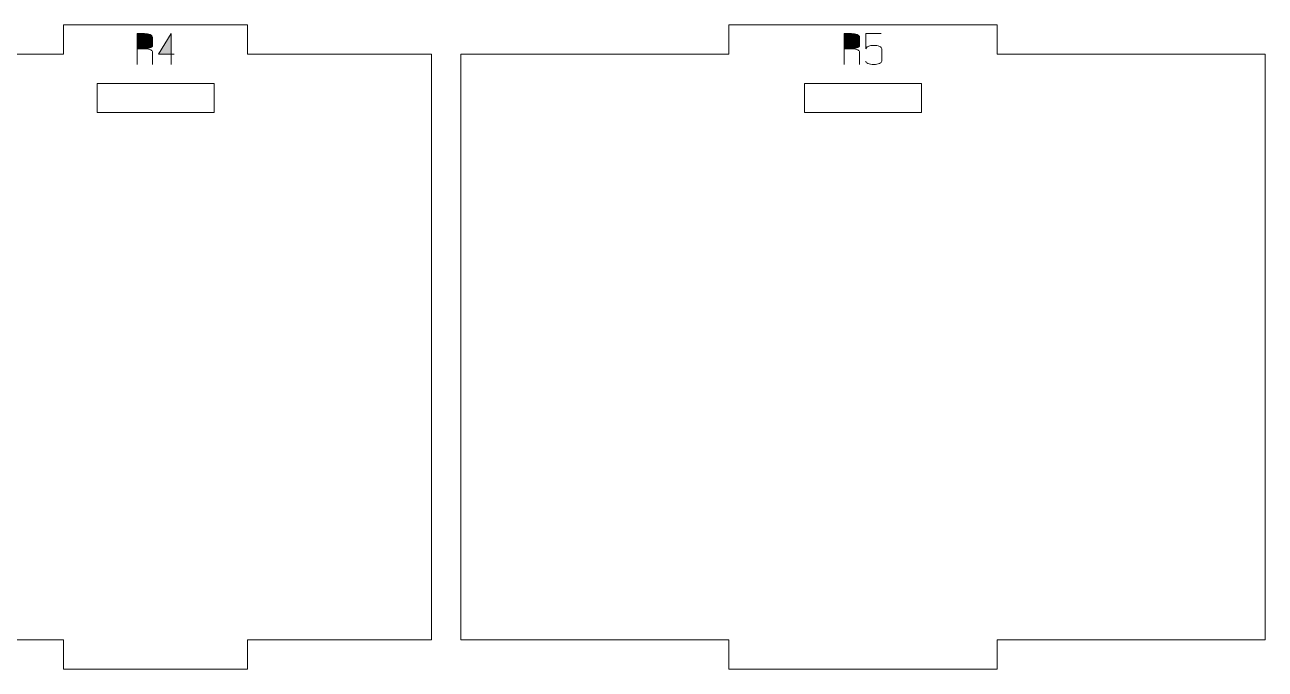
# Model space of a CAD drawing. Header units: centimetres. Extents: x -250 to 250, y -508 to 508.
# Drawn here: x 29.79 to 42.51, y 59.58 to 66.18 of the extents above; entities that cross this region are included whole.
import ezdxf

# ---------------------------------------------------------------- set-up
doc = ezdxf.new("R2010")
doc.units = ezdxf.units.CM
doc.header["$MEASUREMENT"] = 0
doc.layers.add('Capa 1', color=7, linetype='Continuous')

msp = doc.modelspace()

# ---------------------------------------------------------------- hatches: boundary and pattern name
at = {"layer": 'Capa 1', "true_color": 0x3e4095}
h = msp.add_hatch(color=175, dxfattribs=at)
edge = h.paths.add_edge_path()
edge.add_spline(control_points=[(31.0171, 65.93568), (31.04951, 65.93782), (31.07137, 65.94202), (31.08268, 65.94829), (31.094, 65.95456), (31.09965, 65.96167), (31.09965, 65.96962), (31.09965, 65.96962), (31.09965, 66.05538), (31.09965, 66.05538), (31.09965, 66.06516), (31.09163, 66.07349), (31.07558, 66.08037), (31.05952, 66.08725), (31.04003, 66.09069), (31.0171, 66.09069), (31.0171, 66.09069), (30.94235, 66.09069), (30.94235, 66.09069), (30.94235, 66.09069), (30.94235, 65.93568), (30.94235, 65.93568), (30.94235, 65.93568), (31.0171, 65.93568), (31.0171, 65.93568)], knot_values=[0, 0, 0, 0, 0.125, 0.125, 0.125, 0.25, 0.25, 0.25, 0.375, 0.375, 0.375, 0.5, 0.5, 0.5, 0.625, 0.625, 0.625, 0.75, 0.75, 0.75, 0.875, 0.875, 0.875, 1, 1, 1, 1], degree=3, periodic=1)
h = msp.add_hatch(color=175, dxfattribs=at)
edge = h.paths.add_edge_path()
edge.add_spline(control_points=[(30.94235, 65.77425), (30.94235, 65.77425), (30.94235, 66.09069), (30.94235, 66.09069), (30.94235, 66.09069), (31.0171, 66.09069), (31.0171, 66.09069), (31.04003, 66.09069), (31.05952, 66.08725), (31.07558, 66.08037), (31.09163, 66.07349), (31.09965, 66.06516), (31.09965, 66.05538), (31.09965, 66.05538), (31.09965, 65.96962), (31.09965, 65.96962), (31.09965, 65.96167), (31.094, 65.95456), (31.08268, 65.94829), (31.07137, 65.94202), (31.04951, 65.93782), (31.0171, 65.93568), (31.04951, 65.93354), (31.07137, 65.92934), (31.08268, 65.92307), (31.094, 65.9168), (31.09965, 65.90969), (31.09965, 65.90174), (31.09965, 65.90174), (31.09965, 65.77425), (31.09965, 65.77425), (31.09965, 65.77425), (31.09965, 65.90174), (31.09965, 65.90174), (31.09965, 65.90969), (31.094, 65.9168), (31.08268, 65.92307), (31.07137, 65.92934), (31.04951, 65.93354), (31.0171, 65.93568), (31.0171, 65.93568), (30.94235, 65.93568), (30.94235, 65.93568), (30.94235, 65.93568), (30.94235, 65.77425), (30.94235, 65.77425)], knot_values=[0, 0, 0, 0, 0.06666667, 0.06666667, 0.06666667, 0.13333333, 0.13333333, 0.13333333, 0.2, 0.2, 0.2, 0.26666667, 0.26666667, 0.26666667, 0.33333333, 0.33333333, 0.33333333, 0.4, 0.4, 0.4, 0.46666667, 0.46666667, 0.46666667, 0.53333333, 0.53333333, 0.53333333, 0.6, 0.6, 0.6, 0.66666667, 0.66666667, 0.66666667, 0.73333333, 0.73333333, 0.73333333, 0.8, 0.8, 0.8, 0.86666667, 0.86666667, 0.86666667, 0.93333333, 0.93333333, 0.93333333, 1, 1, 1, 1], degree=3, periodic=1)
h = msp.add_hatch(color=175, dxfattribs=at)
edge = h.paths.add_edge_path()
edge.add_spline(control_points=[(31.29227, 65.87881), (31.29227, 65.87881), (31.29227, 66.09115), (31.29227, 66.09115), (31.29227, 66.09115), (31.16248, 65.87881), (31.16248, 65.87881), (31.16248, 65.87881), (31.29227, 65.87881), (31.29227, 65.87881)], knot_values=[0, 0, 0, 0, 0.33333333, 0.33333333, 0.33333333, 0.66666667, 0.66666667, 0.66666667, 1, 1, 1, 1], degree=3, periodic=1)
h = msp.add_hatch(color=175, dxfattribs=at)
edge = h.paths.add_edge_path()
edge.add_spline(control_points=[(31.29227, 65.87881), (31.29227, 65.87881), (31.29227, 65.77425), (31.29227, 65.77425), (31.29227, 65.77425), (31.29227, 65.87881), (31.29227, 65.87881), (31.29227, 65.87881), (31.16248, 65.87881), (31.16248, 65.87881), (31.16248, 65.87881), (31.29227, 66.09115), (31.29227, 66.09115), (31.29227, 66.09115), (31.29227, 65.87881), (31.29227, 65.87881), (31.29227, 65.87881), (31.32208, 65.87881), (31.32208, 65.87881), (31.32208, 65.87881), (31.29227, 65.87881), (31.29227, 65.87881)], knot_values=[0, 0, 0, 0, 0.14285714, 0.14285714, 0.14285714, 0.28571429, 0.28571429, 0.28571429, 0.42857143, 0.42857143, 0.42857143, 0.57142857, 0.57142857, 0.57142857, 0.71428571, 0.71428571, 0.71428571, 0.85714286, 0.85714286, 0.85714286, 1, 1, 1, 1], degree=3, periodic=1)
h = msp.add_hatch(color=175, dxfattribs=at)
edge = h.paths.add_edge_path()
edge.add_spline(control_points=[(38.26713, 65.93568), (38.29954, 65.93782), (38.3214, 65.94202), (38.33271, 65.94829), (38.34403, 65.95456), (38.34968, 65.96167), (38.34968, 65.96962), (38.34968, 65.96962), (38.34968, 66.05538), (38.34968, 66.05538), (38.34968, 66.06516), (38.34166, 66.07349), (38.32561, 66.08037), (38.30955, 66.08725), (38.29006, 66.09069), (38.26713, 66.09069), (38.26713, 66.09069), (38.19238, 66.09069), (38.19238, 66.09069), (38.19238, 66.09069), (38.19238, 65.93568), (38.19238, 65.93568), (38.19238, 65.93568), (38.26713, 65.93568), (38.26713, 65.93568)], knot_values=[0, 0, 0, 0, 0.125, 0.125, 0.125, 0.25, 0.25, 0.25, 0.375, 0.375, 0.375, 0.5, 0.5, 0.5, 0.625, 0.625, 0.625, 0.75, 0.75, 0.75, 0.875, 0.875, 0.875, 1, 1, 1, 1], degree=3, periodic=1)
h = msp.add_hatch(color=175, dxfattribs=at)
edge = h.paths.add_edge_path()
edge.add_spline(control_points=[(38.19238, 65.77425), (38.19238, 65.77425), (38.19238, 66.09069), (38.19238, 66.09069), (38.19238, 66.09069), (38.26713, 66.09069), (38.26713, 66.09069), (38.29006, 66.09069), (38.30955, 66.08725), (38.32561, 66.08037), (38.34166, 66.07349), (38.34968, 66.06516), (38.34968, 66.05538), (38.34968, 66.05538), (38.34968, 65.96962), (38.34968, 65.96962), (38.34968, 65.96167), (38.34403, 65.95456), (38.33271, 65.94829), (38.3214, 65.94202), (38.29954, 65.93782), (38.26713, 65.93568), (38.29954, 65.93354), (38.3214, 65.92934), (38.33271, 65.92307), (38.34403, 65.9168), (38.34968, 65.90969), (38.34968, 65.90174), (38.34968, 65.90174), (38.34968, 65.77425), (38.34968, 65.77425), (38.34968, 65.77425), (38.34968, 65.90174), (38.34968, 65.90174), (38.34968, 65.90969), (38.34403, 65.9168), (38.33271, 65.92307), (38.3214, 65.92934), (38.29954, 65.93354), (38.26713, 65.93568), (38.26713, 65.93568), (38.19238, 65.93568), (38.19238, 65.93568), (38.19238, 65.93568), (38.19238, 65.77425), (38.19238, 65.77425)], knot_values=[0, 0, 0, 0, 0.06666667, 0.06666667, 0.06666667, 0.13333333, 0.13333333, 0.13333333, 0.2, 0.2, 0.2, 0.26666667, 0.26666667, 0.26666667, 0.33333333, 0.33333333, 0.33333333, 0.4, 0.4, 0.4, 0.46666667, 0.46666667, 0.46666667, 0.53333333, 0.53333333, 0.53333333, 0.6, 0.6, 0.6, 0.66666667, 0.66666667, 0.66666667, 0.73333333, 0.73333333, 0.73333333, 0.8, 0.8, 0.8, 0.86666667, 0.86666667, 0.86666667, 0.93333333, 0.93333333, 0.93333333, 1, 1, 1, 1], degree=3, periodic=1)
h = msp.add_hatch(color=175, dxfattribs=at)
edge = h.paths.add_edge_path()
edge.add_spline(control_points=[(38.49506, 65.77425), (38.47152, 65.77425), (38.45187, 65.77769), (38.43613, 65.78457), (38.42038, 65.79145), (38.41251, 65.79978), (38.41251, 65.80956), (38.41251, 65.79978), (38.42038, 65.79145), (38.43613, 65.78457), (38.45187, 65.77769), (38.47152, 65.77425), (38.49506, 65.77425), (38.5186, 65.77425), (38.53825, 65.77769), (38.55399, 65.78457), (38.56974, 65.79145), (38.57761, 65.79978), (38.57761, 65.80956), (38.57761, 65.80956), (38.57761, 65.93522), (38.57761, 65.93522), (38.57761, 65.94501), (38.56974, 65.95334), (38.55399, 65.96022), (38.53825, 65.9671), (38.5186, 65.97054), (38.49506, 65.97054), (38.47366, 65.9687), (38.45715, 65.96625), (38.44553, 65.9632), (38.43391, 65.96014), (38.42291, 65.95081), (38.41251, 65.93522), (38.41251, 65.93522), (38.41251, 66.09069), (38.41251, 66.09069), (38.41251, 66.09069), (38.57211, 66.09069), (38.57211, 66.09069), (38.57211, 66.09069), (38.41251, 66.09069), (38.41251, 66.09069), (38.41251, 66.09069), (38.41251, 65.93522), (38.41251, 65.93522), (38.42291, 65.95081), (38.43391, 65.96014), (38.44553, 65.9632), (38.45715, 65.96625), (38.47366, 65.9687), (38.49506, 65.97054), (38.5186, 65.97054), (38.53825, 65.9671), (38.55399, 65.96022), (38.56974, 65.95334), (38.57761, 65.94501), (38.57761, 65.93522), (38.57761, 65.93522), (38.57761, 65.80956), (38.57761, 65.80956), (38.57761, 65.79978), (38.56974, 65.79145), (38.55399, 65.78457), (38.53825, 65.77769), (38.5186, 65.77425), (38.49506, 65.77425)], knot_values=[0, 0, 0, 0, 0.04545455, 0.04545455, 0.04545455, 0.09090909, 0.09090909, 0.09090909, 0.13636364, 0.13636364, 0.13636364, 0.18181818, 0.18181818, 0.18181818, 0.22727273, 0.22727273, 0.22727273, 0.27272727, 0.27272727, 0.27272727, 0.31818182, 0.31818182, 0.31818182, 0.36363636, 0.36363636, 0.36363636, 0.40909091, 0.40909091, 0.40909091, 0.45454545, 0.45454545, 0.45454545, 0.5, 0.5, 0.5, 0.54545455, 0.54545455, 0.54545455, 0.59090909, 0.59090909, 0.59090909, 0.63636364, 0.63636364, 0.63636364, 0.68181818, 0.68181818, 0.68181818, 0.72727273, 0.72727273, 0.72727273, 0.77272727, 0.77272727, 0.77272727, 0.81818182, 0.81818182, 0.81818182, 0.86363636, 0.86363636, 0.86363636, 0.90909091, 0.90909091, 0.90909091, 0.95454545, 0.95454545, 0.95454545, 1, 1, 1, 1], degree=3, periodic=1)

# ---------------------------------------------------------------- linework, layer by layer
at = {"layer": 'Capa 1', "color": 240, "lineweight": 20}
for points, knots in [([(28.30327, 65.88065), (28.30327, 65.88065), (28.30327, 59.88065), (28.30327, 59.88065), (28.30327, 59.88065), (30.18924, 59.88065), (30.18924, 59.88065), (30.18924, 59.88065), (30.18924, 59.58065), (30.18924, 59.58065), (30.18924, 59.58065), (32.0752, 59.58065), (32.0752, 59.58065), (32.0752, 59.58065), (32.0752, 59.88065), (32.0752, 59.88065), (32.0752, 59.88065), (33.96117, 59.88065), (33.96117, 59.88065), (33.96117, 59.88065), (33.96117, 65.88065), (33.96117, 65.88065), (33.96117, 65.88065), (32.0752, 65.88065), (32.0752, 65.88065), (32.0752, 65.88065), (32.0752, 66.18065), (32.0752, 66.18065), (32.0752, 66.18065), (30.18924, 66.18065), (30.18924, 66.18065), (30.18924, 66.18065), (30.18924, 65.88065), (30.18924, 65.88065), (30.18924, 65.88065), (28.30327, 65.88065), (28.30327, 65.88065)], [0, 0, 0, 0, 0.08333333, 0.08333333, 0.08333333, 0.16666667, 0.16666667, 0.16666667, 0.25, 0.25, 0.25, 0.33333333, 0.33333333, 0.33333333, 0.41666667, 0.41666667, 0.41666667, 0.5, 0.5, 0.5, 0.58333333, 0.58333333, 0.58333333, 0.66666667, 0.66666667, 0.66666667, 0.75, 0.75, 0.75, 0.83333333, 0.83333333, 0.83333333, 0.91666667, 0.91666667, 0.91666667, 1, 1, 1, 1]), ([(34.26117, 65.88065), (34.26117, 65.88065), (34.26117, 59.88065), (34.26117, 59.88065), (34.26117, 59.88065), (37.01039, 59.88065), (37.01039, 59.88065), (37.01039, 59.88065), (37.01039, 59.58065), (37.01039, 59.58065), (37.01039, 59.58065), (39.75961, 59.58065), (39.75961, 59.58065), (39.75961, 59.58065), (39.75961, 59.88065), (39.75961, 59.88065), (39.75961, 59.88065), (42.50882, 59.88065), (42.50882, 59.88065), (42.50882, 59.88065), (42.50882, 65.88065), (42.50882, 65.88065), (42.50882, 65.88065), (39.75961, 65.88065), (39.75961, 65.88065), (39.75961, 65.88065), (39.75961, 66.18065), (39.75961, 66.18065), (39.75961, 66.18065), (37.01039, 66.18065), (37.01039, 66.18065), (37.01039, 66.18065), (37.01039, 65.88065), (37.01039, 65.88065), (37.01039, 65.88065), (34.26117, 65.88065), (34.26117, 65.88065)], [0, 0, 0, 0, 0.08333333, 0.08333333, 0.08333333, 0.16666667, 0.16666667, 0.16666667, 0.25, 0.25, 0.25, 0.33333333, 0.33333333, 0.33333333, 0.41666667, 0.41666667, 0.41666667, 0.5, 0.5, 0.5, 0.58333333, 0.58333333, 0.58333333, 0.66666667, 0.66666667, 0.66666667, 0.75, 0.75, 0.75, 0.83333333, 0.83333333, 0.83333333, 0.91666667, 0.91666667, 0.91666667, 1, 1, 1, 1]), ([(30.53222, 65.28106), (30.53222, 65.28106), (31.73222, 65.28106), (31.73222, 65.28106), (31.73222, 65.28106), (31.73222, 65.58106), (31.73222, 65.58106), (31.73222, 65.58106), (30.53222, 65.58106), (30.53222, 65.58106), (30.53222, 65.58106), (30.53222, 65.28106), (30.53222, 65.28106)], [0, 0, 0, 0, 0.25, 0.25, 0.25, 0.5, 0.5, 0.5, 0.75, 0.75, 0.75, 1, 1, 1, 1]), ([(37.785, 65.28106), (37.785, 65.28106), (38.985, 65.28106), (38.985, 65.28106), (38.985, 65.28106), (38.985, 65.58106), (38.985, 65.58106), (38.985, 65.58106), (37.785, 65.58106), (37.785, 65.58106), (37.785, 65.58106), (37.785, 65.28106), (37.785, 65.28106)], [0, 0, 0, 0, 0.25, 0.25, 0.25, 0.5, 0.5, 0.5, 0.75, 0.75, 0.75, 1, 1, 1, 1])]:
    msp.add_open_spline(points, degree=3, knots=knots, dxfattribs=at)
at = {"layer": 'Capa 1', "color": 114, "lineweight": 9}
for points, knots in [([(31.0171, 65.93568), (31.04951, 65.93782), (31.07137, 65.94202), (31.08268, 65.94829), (31.094, 65.95456), (31.09965, 65.96167), (31.09965, 65.96962), (31.09965, 65.96962), (31.09965, 66.05538), (31.09965, 66.05538), (31.09965, 66.06516), (31.09163, 66.07349), (31.07558, 66.08037), (31.05952, 66.08725), (31.04003, 66.09069), (31.0171, 66.09069), (31.0171, 66.09069), (30.94235, 66.09069), (30.94235, 66.09069), (30.94235, 66.09069), (30.94235, 65.93568), (30.94235, 65.93568), (30.94235, 65.93568), (31.0171, 65.93568), (31.0171, 65.93568)], [0, 0, 0, 0, 0.125, 0.125, 0.125, 0.25, 0.25, 0.25, 0.375, 0.375, 0.375, 0.5, 0.5, 0.5, 0.625, 0.625, 0.625, 0.75, 0.75, 0.75, 0.875, 0.875, 0.875, 1, 1, 1, 1]), ([(30.94235, 65.77425), (30.94235, 65.77425), (30.94235, 66.09069), (30.94235, 66.09069), (30.94235, 66.09069), (31.0171, 66.09069), (31.0171, 66.09069), (31.04003, 66.09069), (31.05952, 66.08725), (31.07558, 66.08037), (31.09163, 66.07349), (31.09965, 66.06516), (31.09965, 66.05538), (31.09965, 66.05538), (31.09965, 65.96962), (31.09965, 65.96962), (31.09965, 65.96167), (31.094, 65.95456), (31.08268, 65.94829), (31.07137, 65.94202), (31.04951, 65.93782), (31.0171, 65.93568), (31.04951, 65.93354), (31.07137, 65.92934), (31.08268, 65.92307), (31.094, 65.9168), (31.09965, 65.90969), (31.09965, 65.90174), (31.09965, 65.90174), (31.09965, 65.77425), (31.09965, 65.77425), (31.09965, 65.77425), (31.09965, 65.90174), (31.09965, 65.90174), (31.09965, 65.90969), (31.094, 65.9168), (31.08268, 65.92307), (31.07137, 65.92934), (31.04951, 65.93354), (31.0171, 65.93568), (31.0171, 65.93568), (30.94235, 65.93568), (30.94235, 65.93568), (30.94235, 65.93568), (30.94235, 65.77425), (30.94235, 65.77425)], [0, 0, 0, 0, 0.06666667, 0.06666667, 0.06666667, 0.13333333, 0.13333333, 0.13333333, 0.2, 0.2, 0.2, 0.26666667, 0.26666667, 0.26666667, 0.33333333, 0.33333333, 0.33333333, 0.4, 0.4, 0.4, 0.46666667, 0.46666667, 0.46666667, 0.53333333, 0.53333333, 0.53333333, 0.6, 0.6, 0.6, 0.66666667, 0.66666667, 0.66666667, 0.73333333, 0.73333333, 0.73333333, 0.8, 0.8, 0.8, 0.86666667, 0.86666667, 0.86666667, 0.93333333, 0.93333333, 0.93333333, 1, 1, 1, 1]), ([(31.29227, 65.87881), (31.29227, 65.87881), (31.29227, 66.09115), (31.29227, 66.09115), (31.29227, 66.09115), (31.16248, 65.87881), (31.16248, 65.87881), (31.16248, 65.87881), (31.29227, 65.87881), (31.29227, 65.87881)], [0, 0, 0, 0, 0.33333333, 0.33333333, 0.33333333, 0.66666667, 0.66666667, 0.66666667, 1, 1, 1, 1]), ([(31.29227, 65.87881), (31.29227, 65.87881), (31.29227, 65.77425), (31.29227, 65.77425), (31.29227, 65.77425), (31.29227, 65.87881), (31.29227, 65.87881), (31.29227, 65.87881), (31.16248, 65.87881), (31.16248, 65.87881), (31.16248, 65.87881), (31.29227, 66.09115), (31.29227, 66.09115), (31.29227, 66.09115), (31.29227, 65.87881), (31.29227, 65.87881), (31.29227, 65.87881), (31.32208, 65.87881), (31.32208, 65.87881), (31.32208, 65.87881), (31.29227, 65.87881), (31.29227, 65.87881)], [0, 0, 0, 0, 0.14285714, 0.14285714, 0.14285714, 0.28571429, 0.28571429, 0.28571429, 0.42857143, 0.42857143, 0.42857143, 0.57142857, 0.57142857, 0.57142857, 0.71428571, 0.71428571, 0.71428571, 0.85714286, 0.85714286, 0.85714286, 1, 1, 1, 1]), ([(38.26713, 65.93568), (38.29954, 65.93782), (38.3214, 65.94202), (38.33271, 65.94829), (38.34403, 65.95456), (38.34968, 65.96167), (38.34968, 65.96962), (38.34968, 65.96962), (38.34968, 66.05538), (38.34968, 66.05538), (38.34968, 66.06516), (38.34166, 66.07349), (38.32561, 66.08037), (38.30955, 66.08725), (38.29006, 66.09069), (38.26713, 66.09069), (38.26713, 66.09069), (38.19238, 66.09069), (38.19238, 66.09069), (38.19238, 66.09069), (38.19238, 65.93568), (38.19238, 65.93568), (38.19238, 65.93568), (38.26713, 65.93568), (38.26713, 65.93568)], [0, 0, 0, 0, 0.125, 0.125, 0.125, 0.25, 0.25, 0.25, 0.375, 0.375, 0.375, 0.5, 0.5, 0.5, 0.625, 0.625, 0.625, 0.75, 0.75, 0.75, 0.875, 0.875, 0.875, 1, 1, 1, 1]), ([(38.19238, 65.77425), (38.19238, 65.77425), (38.19238, 66.09069), (38.19238, 66.09069), (38.19238, 66.09069), (38.26713, 66.09069), (38.26713, 66.09069), (38.29006, 66.09069), (38.30955, 66.08725), (38.32561, 66.08037), (38.34166, 66.07349), (38.34968, 66.06516), (38.34968, 66.05538), (38.34968, 66.05538), (38.34968, 65.96962), (38.34968, 65.96962), (38.34968, 65.96167), (38.34403, 65.95456), (38.33271, 65.94829), (38.3214, 65.94202), (38.29954, 65.93782), (38.26713, 65.93568), (38.29954, 65.93354), (38.3214, 65.92934), (38.33271, 65.92307), (38.34403, 65.9168), (38.34968, 65.90969), (38.34968, 65.90174), (38.34968, 65.90174), (38.34968, 65.77425), (38.34968, 65.77425), (38.34968, 65.77425), (38.34968, 65.90174), (38.34968, 65.90174), (38.34968, 65.90969), (38.34403, 65.9168), (38.33271, 65.92307), (38.3214, 65.92934), (38.29954, 65.93354), (38.26713, 65.93568), (38.26713, 65.93568), (38.19238, 65.93568), (38.19238, 65.93568), (38.19238, 65.93568), (38.19238, 65.77425), (38.19238, 65.77425)], [0, 0, 0, 0, 0.06666667, 0.06666667, 0.06666667, 0.13333333, 0.13333333, 0.13333333, 0.2, 0.2, 0.2, 0.26666667, 0.26666667, 0.26666667, 0.33333333, 0.33333333, 0.33333333, 0.4, 0.4, 0.4, 0.46666667, 0.46666667, 0.46666667, 0.53333333, 0.53333333, 0.53333333, 0.6, 0.6, 0.6, 0.66666667, 0.66666667, 0.66666667, 0.73333333, 0.73333333, 0.73333333, 0.8, 0.8, 0.8, 0.86666667, 0.86666667, 0.86666667, 0.93333333, 0.93333333, 0.93333333, 1, 1, 1, 1]), ([(38.49506, 65.77425), (38.47152, 65.77425), (38.45187, 65.77769), (38.43613, 65.78457), (38.42038, 65.79145), (38.41251, 65.79978), (38.41251, 65.80956), (38.41251, 65.79978), (38.42038, 65.79145), (38.43613, 65.78457), (38.45187, 65.77769), (38.47152, 65.77425), (38.49506, 65.77425), (38.5186, 65.77425), (38.53825, 65.77769), (38.55399, 65.78457), (38.56974, 65.79145), (38.57761, 65.79978), (38.57761, 65.80956), (38.57761, 65.80956), (38.57761, 65.93522), (38.57761, 65.93522), (38.57761, 65.94501), (38.56974, 65.95334), (38.55399, 65.96022), (38.53825, 65.9671), (38.5186, 65.97054), (38.49506, 65.97054), (38.47366, 65.9687), (38.45715, 65.96625), (38.44553, 65.9632), (38.43391, 65.96014), (38.42291, 65.95081), (38.41251, 65.93522), (38.41251, 65.93522), (38.41251, 66.09069), (38.41251, 66.09069), (38.41251, 66.09069), (38.57211, 66.09069), (38.57211, 66.09069), (38.57211, 66.09069), (38.41251, 66.09069), (38.41251, 66.09069), (38.41251, 66.09069), (38.41251, 65.93522), (38.41251, 65.93522), (38.42291, 65.95081), (38.43391, 65.96014), (38.44553, 65.9632), (38.45715, 65.96625), (38.47366, 65.9687), (38.49506, 65.97054), (38.5186, 65.97054), (38.53825, 65.9671), (38.55399, 65.96022), (38.56974, 65.95334), (38.57761, 65.94501), (38.57761, 65.93522), (38.57761, 65.93522), (38.57761, 65.80956), (38.57761, 65.80956), (38.57761, 65.79978), (38.56974, 65.79145), (38.55399, 65.78457), (38.53825, 65.77769), (38.5186, 65.77425), (38.49506, 65.77425)], [0, 0, 0, 0, 0.04545455, 0.04545455, 0.04545455, 0.09090909, 0.09090909, 0.09090909, 0.13636364, 0.13636364, 0.13636364, 0.18181818, 0.18181818, 0.18181818, 0.22727273, 0.22727273, 0.22727273, 0.27272727, 0.27272727, 0.27272727, 0.31818182, 0.31818182, 0.31818182, 0.36363636, 0.36363636, 0.36363636, 0.40909091, 0.40909091, 0.40909091, 0.45454545, 0.45454545, 0.45454545, 0.5, 0.5, 0.5, 0.54545455, 0.54545455, 0.54545455, 0.59090909, 0.59090909, 0.59090909, 0.63636364, 0.63636364, 0.63636364, 0.68181818, 0.68181818, 0.68181818, 0.72727273, 0.72727273, 0.72727273, 0.77272727, 0.77272727, 0.77272727, 0.81818182, 0.81818182, 0.81818182, 0.86363636, 0.86363636, 0.86363636, 0.90909091, 0.90909091, 0.90909091, 0.95454545, 0.95454545, 0.95454545, 1, 1, 1, 1])]:
    msp.add_open_spline(points, degree=3, knots=knots, dxfattribs=at)

doc.saveas('drawing.dxf')
